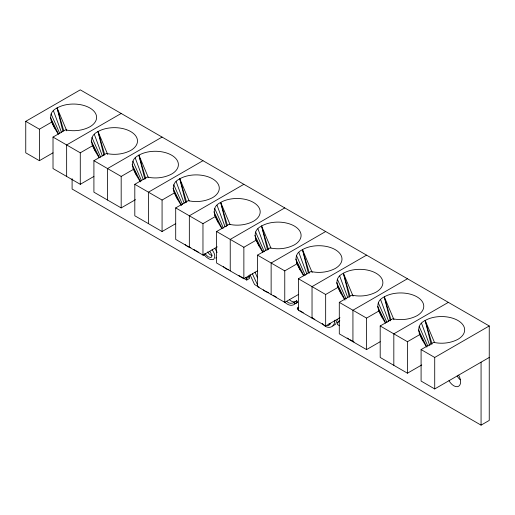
<?xml version="1.0" encoding="UTF-8"?>
<svg xmlns="http://www.w3.org/2000/svg" width="515" height="515" viewBox="0 0 515 515"><rect width="100%" height="100%" fill="white"/><g stroke="black" fill="none" stroke-linecap="round" stroke-linejoin="round"><path stroke-width="0.77" d="M58.298 134.138C53.373 126.091 44.638 114.008 57.107 107.957A23.136 13.358 0 0 1 89.822 107.957A23.136 13.358 0 0 1 89.822 126.851C82.439 130.701 73.645 131.634 65.547 129.844L53.013 137.08L53.013 168.559L80.282 184.306L93.91 176.433M99.195 157.751C94.271 149.704 85.535 137.621 98.005 131.57A23.136 13.358 0 0 1 130.72 131.57A23.136 13.358 0 0 1 130.72 150.457C123.336 154.307 114.542 155.247 106.444 153.457L93.91 160.693L93.91 192.172L121.18 207.918L135.49 199.653M140.093 181.364C135.168 173.317 126.433 161.234 138.895 155.182A23.136 13.358 0 0 1 171.617 155.182A23.136 13.358 0 0 1 171.617 174.07C164.227 177.92 155.44 178.859 147.341 177.07L134.808 184.306L134.808 215.785L162.071 231.525L175.705 223.658M180.984 204.976C176.066 196.93 167.33 184.846 179.793 178.795A23.136 13.358 0 0 1 212.515 178.795A23.136 13.358 0 0 1 212.515 197.683C205.125 201.532 196.337 202.472 188.239 200.676L175.705 207.912L175.705 239.398L203.425 255.324L204.79 254.532M221.881 228.589C216.963 220.536 208.227 208.459 220.69 202.408A23.136 13.358 0 0 1 253.412 202.408A23.136 13.358 0 0 1 253.412 221.296C246.022 225.145 237.228 226.085 229.136 224.289L216.603 231.525L216.603 263.011L243.865 278.75L257.5 270.877M262.779 252.196C257.861 244.149 249.125 232.072 261.588 226.014A23.136 13.358 0 0 1 294.31 226.014A23.136 13.358 0 0 1 294.31 244.908C286.919 248.758 278.126 249.691 270.034 247.902L257.5 255.137L257.5 286.623L284.763 302.363L298.397 294.49M303.676 275.808C298.758 267.761 290.022 255.678 302.485 249.627A23.136 13.358 0 0 1 335.207 249.627A23.136 13.358 0 0 1 335.207 268.521C327.817 272.371 319.023 273.304 310.931 271.514L298.397 278.75L298.397 310.23L325.66 325.976L339.977 317.71M344.96 300.084C340.112 291.889 330.585 279.491 343.383 273.24A23.136 13.358 0 0 1 376.105 273.24A23.136 13.358 0 0 1 376.105 292.127C368.714 295.977 359.921 296.917 351.829 295.127L339.295 302.363L339.295 333.842L366.558 349.588L380.192 341.715M385.471 323.034C380.553 314.987 371.817 302.904 384.28 296.852A23.136 13.358 0 0 1 416.996 296.852A23.136 13.358 0 0 1 416.996 315.74C409.612 319.59 400.818 320.53 392.726 318.74L380.192 325.976L380.192 357.455L407.455 373.195L421.772 364.935M426.369 346.647C421.45 338.6 412.715 326.516 425.178 320.465A23.136 13.358 0 0 1 457.893 320.465A23.136 13.358 0 0 1 457.893 339.353C450.509 343.202 441.716 344.142 433.624 342.346L421.09 349.582L421.09 381.068L434.718 388.941L489.25 357.455M334.879 320.169C334.776 328.519 326.658 329.606 322.384 323.484M337.428 319.364L335.69 324.115L332.844 325.995M330.276 323.697L328.679 325.506L327.591 325.557M339.501 325.718L337.486 324.553L337.486 322.551L339.816 320.375M286.739 301.372C289.617 304.732 293.885 303.238 296.717 300.766L297.638 302.112L293.408 304.906L291.516 305.324A12.321 7.113 60 0 1 285.175 302.569L284.119 301.487M297.638 302.112L296.131 303.329L294.239 303.747M296.717 300.766C294.619 302.859 291.303 301.61 289.469 299.794M215.663 258.099L216.654 257.481M53.013 152.82L39.385 160.693L25.75 152.82L25.75 121.34L80.282 89.855L489.25 325.976L489.25 420.42L481.068 425.145L72.1 189.024L72.1 178.666M25.75 121.34L39.385 129.207L51.918 121.971L54.841 128.158M121.18 113.467L66.647 144.953L66.647 176.433M53.013 137.08L80.282 152.82L92.809 145.584L95.739 151.764M162.071 137.08L107.545 168.559L107.545 200.045M93.91 160.693L121.18 176.433L133.707 169.197L136.636 175.377M202.968 160.693L148.442 192.172L148.442 223.658M134.808 184.306L162.071 200.045L174.604 192.81L177.533 198.99M243.865 184.306L189.34 215.785L189.34 247.271M175.705 207.912L202.968 223.658L215.502 216.422L218.431 222.602M217.285 246.872L202.968 255.137L202.968 223.658M284.763 207.912L230.237 239.398L230.237 270.877M216.603 231.525L243.865 247.264L256.399 240.029L259.328 246.215M325.66 231.525L271.135 263.011L271.135 294.49M245.475 277.598L246.743 278.248L249.472 276.677L249.472 278.473L246.743 280.044L238.793 275.454M257.5 255.137L284.763 270.877L297.297 263.641L300.226 269.828M366.558 255.137L312.032 286.623L312.032 318.103M298.661 310.017L297.348 309.264L297.348 308.034L298.713 307.249M298.397 278.75L325.66 294.49L338.194 287.254L341.123 293.434M407.455 278.75L352.93 310.23L352.93 341.715M337.486 322.551L338.851 321.766M339.295 302.363L366.558 318.103L379.091 310.867L382.021 317.047M448.353 302.363L393.821 333.842L393.821 365.328M380.192 325.976L407.455 341.715L419.989 334.48L422.912 340.66M421.09 349.582L434.718 357.455L489.25 325.976M190.84 247.561L187.795 246.666L185.188 244.657M268.431 292.475L265.56 291.561L263.281 289.906M329.04 323.472L330.321 323.98M297.348 308.034L298.224 308.401M228.499 269.815L226.162 268.817L223.368 266.635M212.219 255.82L209.476 254.256L207.532 251.977M248.198 276.021L249.472 276.677M193.807 249.485L198.867 252.401M259.051 287.151L254.597 284.576L249.968 274.643M273.253 295.353L276.413 297.174M299.975 310.777L303.251 312.669M311.639 317.51L314.852 319.371M347.207 338.046L348.578 338.838M349.943 339.623L354.037 341.992M203.76 254.339L205.652 256.444A13.551 7.828 60 0 0 210.236 259.457L212.94 259.669L213.931 259.058C215.965 256.103 214.034 252.318 212.09 249.827M419.191 333.366L419.989 334.48M378.293 309.753L379.091 310.867M337.396 286.14L338.194 287.254M296.498 262.528L297.297 263.641M255.601 238.921L256.399 240.029M214.703 215.309L215.502 216.422M173.806 191.696L174.604 192.81M132.909 168.083L133.707 169.197M92.011 144.47L92.809 145.584M51.114 120.858L51.918 121.971M214.819 248.256L217.13 252.427M204.803 253.554L208.06 256.773L210.744 257.506L211.646 256.998L211.8 254.655L209.901 251.423M293.988 302.344L294.908 303.689M257.249 284.312L252.331 273.677M418.399 329.909L426.851 347.149M377.508 306.296L385.6 322.821M336.61 282.684L344.702 299.209M295.713 259.071L303.805 275.596M254.816 235.464L262.908 251.983M213.918 211.852L222.01 228.37M173.021 188.239L181.467 205.479M132.123 164.626L140.569 181.866M91.226 141.013L99.318 157.538M50.328 117.401L58.42 133.926M419.191 326.452L427.888 346.177M378.293 302.839L386.99 322.564M337.396 279.227L346.093 298.951M296.498 255.614L305.195 275.338M255.601 232.007L264.298 251.726M214.703 208.395L223.401 228.113M173.806 184.782L182.503 204.507M132.909 161.169L141.606 180.894M92.011 137.556L100.708 157.281M51.114 113.944L59.811 133.668M431.139 344.477L425.178 320.465L434.551 342.597M390.241 320.864L384.28 296.852L393.969 319.725M349.344 297.252L343.383 273.24L353.071 296.112M308.253 272.866L302.485 249.627L312.174 272.506M267.549 250.032L261.588 226.014L270.961 248.153M226.651 226.42L220.69 202.408L230.063 224.54M185.754 202.807L179.793 178.795L189.166 200.927M144.857 179.194L138.895 155.182L148.269 177.321M103.959 155.582L98.005 131.57L107.687 154.442M62.869 131.196L57.107 107.957L66.789 130.836M255.06 272.1L257.461 277.862M421.502 323.233L429.838 345.655M380.604 299.621L388.664 321.296M339.707 276.008L347.767 297.689M298.809 252.395L306.869 274.077M257.912 228.782L265.972 250.464M217.015 205.17L225.074 226.851M176.117 181.557L184.177 203.238M135.22 157.951L143.279 179.626M94.322 134.338L102.382 156.019M53.425 110.725L61.485 132.407M425.178 320.465L432.059 344.072M384.28 296.852L390.937 319.699M343.383 273.24L350.039 296.086M302.485 249.627L309.367 273.24M261.588 226.014L268.47 249.627M220.69 202.408L227.353 225.255M179.793 178.795L186.675 202.401M138.895 155.182L145.777 178.795M98.005 131.57L104.661 154.416M57.107 107.957L63.763 130.81M481.068 362.18L481.068 425.145M434.718 357.455L434.718 388.941M407.455 341.715L407.455 373.195M366.558 318.103L366.558 349.588M325.66 294.49L325.66 325.976M284.763 270.877L284.763 302.363M246.743 278.248L246.743 280.044M243.865 247.264L243.865 278.75M162.071 200.045L162.071 231.525M121.18 176.433L121.18 207.918M80.282 152.82L80.282 184.306M39.385 129.207L39.385 160.693M458.627 375.139A9.637 5.568 60 0 1 458.627 386.269A9.637 5.568 60 0 1 448.983 380.701M460.223 379.78A9.637 5.568 60 0 1 457.166 375.982"/></g></svg>
